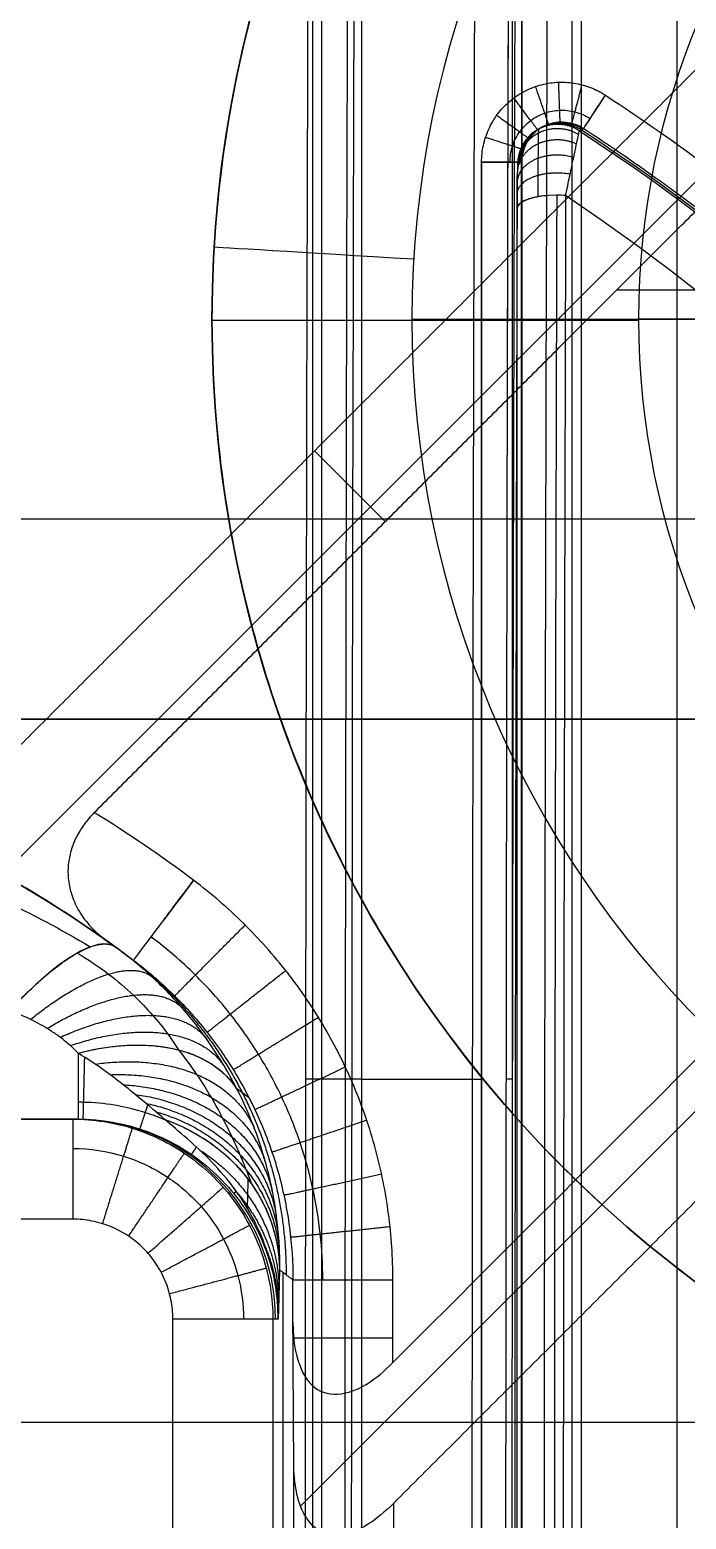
# Model space of a CAD drawing. Header units: centimetres. Extents: x -2.5 to 2.5, y -13.5 to 2.5.
# Drawn here: x 0.309 to 0.637, y 0.2 to 0.945 of the extents above; entities that cross this region are included whole.
import ezdxf

# ---------------------------------------------------------------- set-up
doc = ezdxf.new("R2010")
doc.units = ezdxf.units.CM
doc.layers.add('Default', color=7, linetype='Continuous', true_color=0x000000)

msp = doc.modelspace()

# ---------------------------------------------------------------- linework, layer by layer
at = {"layer": 'Default'}
for p, q in [((0.55025, 0.34428, 2.34463), (0.55025, 1.37, 2.34463)), ((0.45023, 1.36, 2.34707), (0.45023, -0.52, 2.34707)), ((0.29618, 0.52307, 3.01069), (0.65875, 0.88564, 3.01069)), ((0.535, -0.53, 1.8), (0.535, 0.87847, 1.8)), ((0.55267, -0.53, 2.06736), (0.55267, 0.87179, 2.06736)), ((0.55482, -0.53, 1.82017), (0.55482, 0.87847, 1.82017)), ((1.17965, 0.81453, 3.00025), (0.6024, 0.81453, 3.00025)), ((0.4, 0.8, -11.70009), (0.4, 0.8, -11.2)), ((0.4, 0.79951, -11.7), (0.61348, 0.79951, -11.7)), ((0.5, 0.8, -11.1), (0.6635, 0.8, -11.1)), ((0.6635, 0.8, -11.64998), (0.61348, 0.8, -11.7)), ((0.48667, 0.6988, 3.00025), (0.45131, 0.73416, 3.05025)), ((0.89509, 0.65736, 3.01835), (0.44429, 0.20657, 3.01835)), ((-1.52117, 0.6, -3.65), (1.52117, 0.6, -3.65)), ((0.45483, 0.42, 1.81983), (0.44693, 0.42, 2.72459)), ((0.47483, 0.42, 1.8), (0.53482, 0.42, 1.8)), ((0.55034, 0.42, 2.33403), (0.54701, 0.42, 2.71535)), ((0.555, 0.42, 2.40082), (0.555, 0.42, 2.7006)), ((0.33174, 0.4, 1.95025), (-0.33174, 0.4, 1.95025)), ((0.43567, -0.32319, 2.40025), (0.43567, 0.32319, 2.40025)), ((-1.93409, 0.2486, 3.25025), (1.93409, 0.2486, 3.25025))]:
    msp.add_line(p, q, dxfattribs=at)
for centre, radius, start, end in [((0, 0, -12.2), 2.49969, 270, 90), ((0, 0, -12), 2.15, 0, 180), ((0, 0, -12.2), 2.15, 0, 180), ((0, 0, -12.1), 2.15, 0, 180), ((0, 0, -11.7), 2.03297, 44.41991, 268.90014), ((0, 0, 2.2036), 2.00326, 58.72286, 180), ((0, 0, 2.75025), 2, 0, 180), ((0, 0, 3.20025), 2, 360, 180), ((0, 0, 2.97525), 2, 0, 180), ((0, 0, -3.2), 2, 270, 90), ((0, 0, 2.70025), 1.95, 0, 180), ((0, 0, 3.25025), 1.95, 0, 180), ((0, 0, 2.73315), 1.86542, 0, 180), ((0, 0, -12.2), 1.85, 0, 180), ((0, 0, -12.1), 1.85, 0, 180), ((0, 0, 2.3), 1.82, 0, 180), ((0, 0, 2.28), 1.8, 0, 180), ((0, 0, 1.4), 1.8, 0, 180), ((0, 0, 2.19794), 1.8, 0, 90), ((0, 0, 2.04206), 1.8, 0, 90), ((0, 0, 1.625), 1.775, 270, 90), ((0, 0, 2.2181), 1.775, 270, 90), ((0, 0, 1.77155), 1.775, 270, 90), ((0, 0, 2.2306), 1.775, 270, 89.53141), ((0, 0, -11.7), 1.70861, 55.00316, 268.5991), ((0, 0, -11.7), 1.70861, 55.00316, 268.5991), ((0, 0, -12.2), 1.7, 44.99923, 180), ((0, 0, -11.94995), 1.7, 44.99923, 180), ((0, 0, -3.2), 1.7, 270, 90), ((0, 0, -3.99902), 1.70391, 25.87642, 88.8984), ((0, 0, 1.9431), 1.695, 270, 90), ((0, 0, 2.1931), 1.695, 270, 90), ((0, 0, 1.9681), 1.67, 270, 90), ((0, 0, -2.3), 1.6, 304.77777, 235.22229), ((0, 0, -2.85), 1.6, 270, 90), ((0, 0, -3.4), 1.60006, 25.94341, 88.8984), ((0, 0, 1.4), 1.59274, 0, 180), ((0, 0, 1.3), 1.535, 0, 180), ((0, 0, 0.95), 1.535, 0, 180), ((0, 0, 1.6), 1.575, 110.33291, 69.66709), ((0, 0, 0.5), 1.46984, 270, 90), ((0, 0, -2.35), 1.45, 0, 180), ((0, 0, 0.865), 1.45, 0, 180), ((0, 0, 0.50199), 1.45, 0, 90), ((0, 0, 1.4), 1.525, 112.09718, 67.90282), ((1, 0.8, -11.45012), 0.6, 90, 270), ((0, 0, -2.445), 1.355, 0, 180), ((1, 0.8, -11.1), 0.5, 90, 270), ((0, 0, 1.4), 1.3, 118.44817, 61.55183), ((0, 0, 1.425), 1.275, 118.44817, 61.55183), ((0, 0, 1.73153), 1.275, 118.44817, 61.55183), ((0, 0, 2.03806), 1.275, 269.63966, 61.55183), ((0, 0, 2.14311), 1.18149, 118.72297, 61.27703), ((0, 0, 2.0975), 1.03701, 123.79699, 56.20301), ((0, 0, 2.63474), 0.6, 53.53881, 77.5495), ((0, 0, 3.00025), 0.65, 53.04687, 58.34236)]:
    msp.add_arc(centre, radius, start, end, dxfattribs=at)
at = {"layer": 'Default', "extrusion": (0, 0, -1)}
for centre, radius, start, end in [((0, 0, 11.6), 2.13297, 271.09986, 132.77003), ((0, 0, -2.70025), 1.9124, 360, 180), ((0, 0, 0.55), 2, 90, 196.66077), ((0, 0, 12), 1.85, 0, 180), ((0, 0, -2.98445), 1.77395, 0, 180), ((0, 0, -2.12), 1.845, 90, 270), ((0, 0, -2.3), 1.83218, 0, 180), ((0, 0, 0.9), 1.7, 336.13724, 203.86272), ((0, 0, -2.23897), 1.8, 0, 180), ((0, 0, -1.72103), 1.8, 0, 180), ((0, 0, -0.4), 1.7, 350.04092, 189.95908), ((0, 0, -1.9181), 1.775, 90, 270), ((0, 0, -2.2431), 1.775, 92.13728, 270), ((0, 0, -1.6), 1.75, 90, 270), ((0, 0, -1.9431), 1.75, 90, 270), ((0, 0, -2.1931), 1.75, 90, 270), ((0, 0, -2.1), 2, 121.27714, 271.39476), ((0, 0, 2.95), 1.7, 90, 270), ((0, 0, 3.075), 1.7, 90, 270), ((0, 0, -0.5), 1.6, 350.04092, 189.95908), ((0, 0, -2.1681), 1.67, 90, 270), ((0, 0, -2.0681), 1.67, 90, 270), ((0, 0, 3.9), 1.60392, 91.1016, 154.12358), ((0, 0, -1.125), 1.535, 0, 180), ((0, 0, 2.3), 1.45, 0, 180), ((0, 0, 2.325), 1.45, 0, 180), ((0, 0, -0.68349), 1.45, 0, 180), ((0, 0, -1.575), 1.55, 112.09718, 67.90282), ((0, 0, -1.425), 1.55, 112.09718, 67.90282), ((0, 0, -1.5), 1.55, 112.09718, 67.90282), ((-1, 0.8, 11.2), 0.6, 270, 90), ((0, 0, 2.85), 1.355, 0, 180), ((0, 0, 2.6475), 1.355, 0, 180), ((0, 0, 3.6), 1.355, 26.28295, 153.71705), ((0, 0, 3.5), 1.355, 26.28295, 153.71705), ((0, 0, 3.4), 1.355, 31.10481, 148.89519), ((-1, 0.8, 11.7), 0.38652, 270, 90), ((0, 0, -1.4), 1.3, 118.44817, 61.55183), ((0, 0, -2.00843), 1.26818, 116.47047, 63.52954), ((0, 0, -1.9142), 1.269, 116.47047, 133.90223), ((0, 0, -2.12809), 1.21852, 121.26513, 270.36034), ((0, 0, -1.8), 1.08983, 123.19884, 130.13247), ((0, 0, -1.93577), 1.06882, 123.16896, 56.83104), ((0, 0, -2.95025), 0.6, 125.40593, 126.95313), ((0, 0, -1.75025), 0.355, 120.77817, 239.22183)]:
    msp.add_arc(centre, radius, start, end, dxfattribs=at)
at = {"layer": 'Default', "extrusion": (6.96334e-05, 1.13654e-14, -1)}
msp.add_arc((0.00081, 0, 11.70025), 1.7, 360, 124.61813, dxfattribs=at)
at = {"layer": 'Default', "extrusion": (1.18574e-07, 1.91766e-06, -1)}
msp.add_arc((0, 0, -2.28494), 1.75239, 93.53521, 86.46481, dxfattribs=at)
at = {"layer": 'Default', "extrusion": (-4.41645e-08, 4.39232e-08, 1)}
msp.add_arc((0, 0, -2.2), 1.7, 304.77777, 235.22229, dxfattribs=at)
at = {"layer": 'Default', "extrusion": (-9.68216e-06, 6.18702e-06, -1)}
msp.add_arc((-0.00003, -0.00002, 3.29989), 1.70006, 91.1016, 154.05659, dxfattribs=at)
at = {"layer": 'Default', "extrusion": (-0.999962, 3.93349e-16, -0.008727)}
msp.add_arc((0, -0.39259, -0.55417), 3.15105, 80.25543, 115.94517, dxfattribs=at)
at = {"layer": 'Default', "extrusion": (1, 0, 0)}
for centre, radius, start, end in [((0, -0.39259, 0.58), 3.14657, 64.17158, 99.58918), ((0, -0.39259, 0.58457), 3.14615, 64.17158, 99.58918), ((0, -0.39259, 0.555), 3.12157, 64.17158, 99.58918), ((0, -0.39259, 0.555), 3.12157, 64.17158, 91.07141), ((0, -0.39259, 0.63241), 2.72739, 67.54924, 100.60769), ((0, -0.39259, 0.555), 2.82481, 80.71411, 100.60769)]:
    msp.add_arc(centre, radius, start, end, dxfattribs=at)
at = {"layer": 'Default', "extrusion": (-0.999962, 2.08167e-17, -0.008727)}
msp.add_arc((0, -0.39259, -0.49069), 3.16138, 80.47183, 115.65372, dxfattribs=at)
at = {"layer": 'Default', "extrusion": (0.999962, 3.46791e-14, 0.008727)}
msp.add_arc((0, -0.39259, 0.4938), 3.16113, 64.34628, 99.52817, dxfattribs=at)
at = {"layer": 'Default', "extrusion": (0.999962, 8.57777e-15, 0.008727)}
msp.add_arc((0, -0.39259, 0.57069), 3.13135, 64.05483, 99.74457, dxfattribs=at)
at = {"layer": 'Default', "extrusion": (0.999962, 0, 0.008727)}
msp.add_arc((0, -0.39259, 0.57069), 3.13135, 64.05483, 77.4242, dxfattribs=at)
at = {"layer": 'Default', "extrusion": (-0.999962, 3.81175e-14, -0.008727)}
msp.add_arc((0, -0.39259, -0.47069), 3.14138, 80.47183, 115.65372, dxfattribs=at)
at = {"layer": 'Default', "extrusion": (-1, 0, 0)}
msp.add_arc((0, -0.39259, -0.555), 2.82481, 79.39231, 112.45076, dxfattribs=at)
at = {"layer": 'Default', "extrusion": (-0.999962, -1.21071e-14, -0.008727)}
msp.add_arc((0, -0.39518, -0.57069), 2.7565, 78.91453, 112.24473, dxfattribs=at)
at = {"layer": 'Default', "extrusion": (0.999962, 1.06772e-14, 0.008727)}
msp.add_arc((0, -0.39518, 0.58647), 2.73695, 67.75527, 101.08547, dxfattribs=at)
at = {"layer": 'Default', "extrusion": (0.836775, -0.547547, -9.45739e-09)}
msp.add_arc((1.08983, 1.82, 0), 0.02, 180.50003, 269.99998, dxfattribs=at)
at = {"layer": 'Default', "extrusion": (1.79245e-07, -2.7403e-07, -1)}
msp.add_arc((0, 0, -2.05178), 1.0678, 123.13901, 56.86099, dxfattribs=at)
at = {"layer": 'Default', "extrusion": (-0.008726, -0.004729, 0.999951)}
msp.add_arc((0.59069, 0.88704, 2.04235), 0.02, 56.85863, 180, dxfattribs=at)
at = {"layer": 'Default', "extrusion": (8.71974e-07, -1, 7.36538e-09)}
msp.add_arc((0.53483, 1.82, -0.87847), 0.02, 270.00001, 0.50003, dxfattribs=at)
at = {"layer": 'Default', "extrusion": (-0.002857, -0.944905, 0.327332)}
for start, end in [(90.52915, 180.52915), (77.71973, 90.52915)]:
    msp.add_arc((0.56998, 2.24506, -0.12936), 0.02, start, end, dxfattribs=at)
at = {"layer": 'Default', "extrusion": (0.999962, -2.34188e-17, 0.008727)}
msp.add_arc((0, -0.39518, 0.59069), 2.63311, 70.89234, 101.70213, dxfattribs=at)
at = {"layer": 'Default', "extrusion": (0.999962, -1.04361e-14, 0.008727)}
msp.add_arc((0, -0.39518, 0.59512), 2.63261, 70.89234, 101.70213, dxfattribs=at)
at = {"layer": 'Default', "extrusion": (0.999962, 5.70256e-14, 0.008727)}
msp.add_arc((0, -0.39518, 0.57069), 2.61311, 70.89234, 101.70213, dxfattribs=at)
at = {"layer": 'Default', "extrusion": (0.060156, 0.998189, 0)}
msp.add_arc((-0.45006, -11.2, 0.85871), 0.1, 0, 90, dxfattribs=at)
at = {"layer": 'Default', "extrusion": (0.799128, -0.601162, -9.19382e-09)}
msp.add_arc((0.65, 2.95025, 0), 0.05, 90, 180, dxfattribs=at)
at = {"layer": 'Default', "extrusion": (-0.775625, 0.561403, 0.288502)}
msp.add_arc((-0.51, 2.17274, 0.6547), 0.09, 180.00062, 248.26578, dxfattribs=at)
at = {"layer": 'Default', "extrusion": (0.338771, -0.698144, -0.630736)}
msp.add_arc((0.46231, 1.61945, -1.56095), 0.09, 287.01749, 359.62824, dxfattribs=at)
at = {"layer": 'Default', "extrusion": (1, 6.17693e-06, -3.2011e-09)}
msp.add_arc((0.5, 2.10025, 0.33305), 0.1, 132.09468, 179.99977, dxfattribs=at)
at = {"layer": 'Default', "extrusion": (0, 1, 0)}
for centre, radius, start, end in [((-0.47483, 1.82, 0.42), 0.02, 270, 359.5), ((-0.49047, 2.95025, 0.31964), 0.05, 0.5, 90), ((-0.38043, 1.80025, 0.3), 0.05, 180.5, 270), ((-0.49047, 2.95025, 0.29068), 0.05, 7.10058, 90)]:
    msp.add_arc(centre, radius, start, end, dxfattribs=at)
at = {"layer": 'Default', "extrusion": (-1, -2.97871e-07, 3.10227e-07)}
msp.add_arc((-0.35, 1.80025, -0.33043), 0.05, 180.00001, 270, dxfattribs=at)
at = {"layer": 'Default', "extrusion": (0.008727, 0, 0.999962)}
msp.add_arc((0.31471, 0.3, 1.95372), 0.1, 0.00078, 90, dxfattribs=at)
at = {"layer": 'Default', "extrusion": (-0.007843, -0.438793, -0.898554)}
msp.add_arc((0.33788, 0.65888, -2.10255), 0.09, 290.38117, 358.86042, dxfattribs=at)
at = {"layer": 'Default'}
for points, degree in [([(0.96578, 1.39903, -11.70019), (0.94436, 1.3978, -11.70019), (0.90172, 1.39308, -11.69991), (0.83771, 1.37888, -11.70002), (0.77537, 1.35768, -11.69999), (0.71506, 1.32941, -11.7), (0.65855, 1.29485, -11.7), (0.60605, 1.25417, -11.7), (0.55849, 1.20808, -11.7), (0.51628, 1.15705, -11.7), (0.47983, 1.10148, -11.7), (0.44988, 1.04256, -11.7), (0.42646, 0.98031, -11.7), (0.41013, 0.91626, -11.7), (0.4009, 0.85048, -11.7), (0.39899, 0.78424, -11.7), (0.40437, 0.71822, -11.7), (0.41703, 0.65299, -11.7), (0.43669, 0.58989, -11.7), (0.46335, 0.52895, -11.7), (0.49635, 0.47168, -11.7), (0.53564, 0.41811, -11.7), (0.58049, 0.36934, -11.7), (0.63041, 0.32579, -11.7), (0.68499, 0.28791, -11.7), (0.74311, 0.25643, -11.7), (0.80472, 0.23138, -11.7), (0.86831, 0.21338, -11.7), (0.93389, 0.20243, -11.7), (0.97786, 0.2, -11.7), (1, 0.2, -11.7)], 3), ([(0.45483, 1.36, 1.81983), (0.45483, 0.42, 1.81983), (0.45483, -0.52, 1.81983)], 2), ([(0.47483, 1.36, 1.8), (0.47483, 0.42, 1.8), (0.47483, -0.52, 1.8)], 2), ([(0.2959, 0.57874, 3.05025), (0.47557, 0.75841, 3.05025), (0.65524, 0.93809, 3.05025)], 2), ([(0.53482, 0.87847, 1.8), (0.53483, 0.8813, 1.8), (0.53541, 0.88685, 1.8), (0.53811, 0.89512, 1.8), (0.54255, 0.90262, 1.8), (0.54848, 0.90898, 1.8), (0.55565, 0.91393, 1.8), (0.56372, 0.91722, 1.8), (0.57229, 0.9187, 1.8), (0.58099, 0.91831, 1.8), (0.58939, 0.91604, 1.8), (0.59436, 0.91349, 1.8), (0.59673, 0.91194, 1.8)], 3), ([(0.58578, 0.8952, 1.81983), (0.58445, 0.89607, 1.81983), (0.58158, 0.8975, 1.81985), (0.57689, 0.89856, 1.81989), (0.57207, 0.89847, 1.81993), (0.56741, 0.89725, 1.81998), (0.56317, 0.89496, 1.82002), (0.5596, 0.89173, 1.82007), (0.55689, 0.88775, 1.82011), (0.55521, 0.88324, 1.82015), (0.55482, 0.88006, 1.82017), (0.55482, 0.87847, 1.82017)], 3), ([(0.58578, 0.8952, 1.81983), (0.58555, 0.89508, 1.84562), (0.5851, 0.89484, 1.89719), (0.58442, 0.89448, 1.97451), (0.58396, 0.89424, 2.02602), (0.58374, 0.89412, 2.05178)], 3), ([(0.70427, 0.80532, 1.81997), (0.69182, 0.8162, 1.81997), (0.66642, 0.8374, 1.81976), (0.62687, 0.8674, 1.81984), (0.59962, 0.88615, 1.81983), (0.58578, 0.8952, 1.81983)], 3), ([(0.34115, 0.55328, 3.00025), (0.50111, 0.71325, 3.00025), (0.66108, 0.87321, 3.00025)], 2), ([(0.53482, -0.53, 1.8), (0.53482, 0.17423, 1.8), (0.53482, 0.87847, 1.8)], 2), ([(0.55482, 0.87847, 1.82017), (0.55415, 0.8781, 1.89726), (0.55348, 0.87774, 1.97434), (0.55281, 0.87737, 2.05143)], 3), ([(0.55482, -0.53, 1.82015), (0.55482, 0.17423, 1.82016), (0.55482, 0.87847, 1.82017)], 2), ([(1.4431, 0.7, -3.9), (0, 0.7, -3.9), (-1.4431, 0.7, -3.9)], 2), ([(0.87321, 0.66108, 3.00025), (0.68184, 0.46971, 3.00025), (0.49047, 0.27834, 3.00025)], 2), ([(0.49091, 0.20807, 3.05025), (0.7145, 0.43166, 3.05025), (0.93809, 0.65524, 3.05025)], 2), ([(1.52219, 0.6, -3.8), (0, 0.6, -3.8), (-1.52219, 0.6, -3.8)], 2), ([(1.21492, 0.6, -3.6), (0, 0.6, -3.6), (-1.21492, 0.6, -3.6)], 2), ([(0.35178, 0.48605, 2.26924), (0.34118, 0.49373, 2.27259), (0.31797, 0.50947, 2.27851), (0.27653, 0.53327, 2.2848), (0.22846, 0.55572, 2.28852), (0.17511, 0.57484, 2.29009), (0.13756, 0.58435, 2.29025), (0.11823, 0.58824, 2.29025)], 3), ([(0.30473, 0.51686, 3.00025), (0.31948, 0.50816, 2.98366), (0.33378, 0.49888, 2.96699), (0.34762, 0.48904, 2.95025)], 3), ([(0.49047, 0.31964, 3.00025), (0.49047, 0.3307, 3.00025), (0.48902, 0.35262, 3.00025), (0.48248, 0.38521, 3.00025), (0.47171, 0.41656, 3.00025), (0.45689, 0.44626, 3.00025), (0.43829, 0.4737, 3.00025), (0.41618, 0.4985, 3.00025), (0.39957, 0.5128, 3.00025), (0.39076, 0.51943, 3.00025)], 3), ([(0.35178, 0.48605, 2.26924), (0.35278, 0.48533, 2.34539), (0.35477, 0.48388, 2.49738), (0.35774, 0.48169, 2.72439), (0.35971, 0.48022, 2.87507), (0.3607, 0.47948, 2.95025)], 3), ([(0.41386, 0.41225, 2.24078), (0.41047, 0.4192, 2.24425), (0.40278, 0.4329, 2.25056), (0.38847, 0.45244, 2.25832), (0.37155, 0.47042, 2.26454), (0.35862, 0.48111, 2.2678), (0.35178, 0.48605, 2.26924)], 3), ([(0.3607, 0.47948, 2.95025), (0.36774, 0.47418, 2.95027), (0.38113, 0.46265, 2.95032), (0.39876, 0.44285, 2.95039), (0.41363, 0.42089, 2.95046), (0.42547, 0.39717, 2.95053), (0.43408, 0.37209, 2.95059), (0.43931, 0.34609, 2.95064), (0.44048, 0.32845, 2.95067), (0.44048, 0.31964, 2.95069)], 3), ([(0.33305, 0.43296, 2.17445), (0.33142, 0.43473, 2.17605), (0.32765, 0.43836, 2.17909), (0.32015, 0.44393, 2.18315), (0.31071, 0.44937, 2.18656), (0.30314, 0.45272, 2.18838), (0.29901, 0.45429, 2.18919)], 3), ([(0.37643, 0.39984, 2.14139), (0.3714, 0.40425, 2.14593), (0.36154, 0.41252, 2.15466), (0.34732, 0.42385, 2.16612), (0.33774, 0.43018, 2.17194), (0.33305, 0.43296, 2.17445)], 3), ([(0.41386, 0.41225, 2.24078), (0.41771, 0.40436, 2.23684), (0.42415, 0.38848, 2.22834), (0.43038, 0.36485, 2.2134), (0.43342, 0.34273, 2.19624), (0.43379, 0.33029, 2.18401), (0.43373, 0.3246, 2.17763)], 3), ([(0.33305, 0.4, 2.10025), (0, 0.4, 2.10025), (-0.33305, 0.4, 2.10025)], 2), ([(-0.33043, 0.4, 1.80025), (0, 0.4, 1.80025), (0.33043, 0.4, 1.80025)], 2), ([(0.33043, 0.4, 1.80025), (0.33565, 0.4, 1.80023), (0.34609, 0.39918, 1.80018), (0.3614, 0.39552, 1.80011), (0.37595, 0.3895, 1.80005), (0.38938, 0.38129, 1.79999), (0.40139, 0.37105, 1.79994), (0.41164, 0.35906, 1.7999), (0.4199, 0.3456, 1.79986), (0.42593, 0.33102, 1.79983), (0.42961, 0.31568, 1.79982), (0.43043, 0.30522, 1.79981), (0.43043, 0.3, 1.79981)], 3), ([(0.33043, 0.4, 1.80025), (0.33174, 0.4, 1.95025), (0.33305, 0.4, 2.10025)], 2), ([(0.33305, 0.4, 2.10025), (0.33885, 0.4, 2.1003), (0.35047, 0.39899, 2.1004), (0.36739, 0.39446, 2.10055), (0.38328, 0.38706, 2.10069), (0.39764, 0.37701, 2.10081), (0.41004, 0.36462, 2.10092), (0.4201, 0.35027, 2.10101), (0.42751, 0.33439, 2.10107), (0.43204, 0.31746, 2.10112), (0.43306, 0.30582, 2.10111), (0.43306, 0.3, 2.10111)], 3), ([(0.43306, 0.3, 2.10111), (0.43307, 0.30556, 2.10238), (0.43221, 0.31678, 2.10497), (0.42822, 0.33339, 2.10908), (0.42147, 0.34957, 2.11353), (0.41201, 0.36492, 2.11873), (0.4001, 0.37894, 2.1251), (0.38733, 0.39068, 2.1327), (0.37977, 0.39687, 2.1383), (0.37643, 0.39984, 2.14139)], 3), ([(0.33043, 0.35, 1.75025), (0, 0.35, 1.75025), (-0.33043, 0.35, 1.75025)], 2), ([(0.38043, 0.3, 1.75025), (0.38043, 0.30327, 1.75025), (0.37981, 0.30969, 1.75025), (0.37695, 0.31923, 1.75025), (0.37226, 0.32799, 1.75025), (0.36595, 0.33566, 1.75025), (0.35826, 0.34193, 1.75025), (0.34949, 0.34658, 1.75025), (0.34001, 0.34939, 1.75025), (0.33366, 0.35, 1.75025), (0.33043, 0.35, 1.75025)], 3), ([(0.43373, 0.3246, 2.17763), (0.43367, 0.32124, 2.17075), (0.43354, 0.31489, 2.15594), (0.43332, 0.30682, 2.13028), (0.43315, 0.30227, 2.11118), (0.43306, 0.3, 2.10111)], 3), ([(0.44048, 0.31964, 2.95069), (0.43973, 0.3202, 2.86531), (0.43824, 0.32131, 2.6942), (0.43599, 0.32297, 2.43651), (0.43448, 0.32406, 2.26404), (0.43373, 0.3246, 2.17763)], 3), ([(0.44048, 0.29844, 2.95069), (0.44048, 0.30904, 2.95069), (0.44048, 0.31964, 2.95069)], 2), ([(0.49047, 0.27834, 3.00025), (0.49047, 0.29899, 3.00025), (0.49047, 0.31964, 3.00025)], 2), ([(0.38043, -0.32695, 1.75025), (0.38043, -0.01348, 1.75025), (0.38043, 0.3, 1.75025)], 2), ([(0.43043, 0.3, 1.79981), (0.43043, -0.01348, 1.79981), (0.43043, -0.32695, 1.79981)], 2), ([(0.43306, 0.3, 2.10111), (0.43175, 0.3, 1.95046), (0.43043, 0.3, 1.79981)], 2), ([(0.44091, 0.22816, 3.00069), (0.44069, 0.2633, 2.97569), (0.44048, 0.29844, 2.95069)], 2), ([(0.44048, 0.29844, 2.95069), (0.44054, 0.28787, 2.9582), (0.44373, 0.27337, 2.97071), (0.45346, 0.26235, 2.98539), (0.46799, 0.26172, 2.9961), (0.48131, 0.26917, 3.00025), (0.49047, 0.27834, 3.00025)], 3), ([(0.44091, -0.22816, 3.00069), (0.44091, 0, 3.00069), (0.44091, 0.22816, 3.00069)], 2), ([(0.49091, 0.20807, 3.05025), (0.48174, 0.1989, 3.05025), (0.46843, 0.19144, 3.0461), (0.4539, 0.19208, 3.03539), (0.44416, 0.20309, 3.02071), (0.44098, 0.2176, 3.0082), (0.44091, 0.22816, 3.00069)], 3), ([(0.49091, -0.20807, 3.05025), (0.49091, 0, 3.05025), (0.49091, 0.20807, 3.05025)], 2)]:
    msp.add_open_spline(points, degree=degree, dxfattribs=at)
for points, weights in [([(0.56832, 0.89738, 1.81997), (0.56832, 0.8974, 1.80828), (0.56563, 0.90522, 1.8), (0.56182, 0.9163, 1.8)], [1.17369776373, 0.943778658124, 0.942112901846, 1.16870049489]), ([(0.57409, 0.89846, 1.81991), (0.57408, 0.89851, 1.80825), (0.57378, 0.90676, 1.8), (0.57334, 0.91844, 1.8)], [1.17369770153, 0.944226104237, 0.942120270135, 1.16738019923]), ([(0.57996, 0.8978, 1.81986), (0.57998, 0.89788, 1.80823), (0.58209, 0.90585, 1.8), (0.58509, 0.91713, 1.8)], [1.17369763885, 0.944619364036, 0.942128176153, 1.1662240752]), ([(0.56289, 0.89452, 1.82003), (0.5629, 0.8945, 1.80831), (0.55796, 0.90115, 1.8), (0.55095, 0.91056, 1.8)], [1.17369782893, 0.943288335397, 0.94210681367, 1.17015326375]), ([(0.58578, 0.8952, 1.81983), (0.58584, 0.89529, 1.80821), (0.59035, 0.90219, 1.8), (0.59673, 0.91194, 1.8)], [1.17369757121, 0.944935721107, 0.94213551096, 1.16529694077]), ([(0.55858, 0.89014, 1.82009), (0.55862, 0.89011, 1.80834), (0.55189, 0.89494, 1.8), (0.54234, 0.9018, 1.8)], [1.1736978941, 0.942817993956, 0.94210292353, 1.17155268282]), ([(0.58329, 0.89231, 2.06449), (0.56815, 0.9013, 2.06724), (0.55269, 0.89302, 2.06445), (0.55274, 0.87616, 2.05906)], [1.33896730515, 0.881746180593, 0.887072225551, 1.35494544003]), ([(0.58374, 0.89412, 2.05178), (0.56865, 0.90397, 2.05169), (0.55281, 0.89539, 2.05151), (0.55281, 0.87737, 2.05143)], [1.35452418614, 0.881544474452, 0.881825438087, 1.35536707705]), ([(0.58455, 0.89455, 1.95914), (0.56946, 0.90442, 1.95905), (0.55361, 0.89584, 1.95888), (0.55361, 0.87781, 1.95879)], [1.35486069962, 0.881544367922, 0.8817131603, 1.35536707675]), ([(0.5853, 0.89495, 1.87415), (0.57021, 0.90482, 1.87407), (0.55436, 0.89624, 1.87389), (0.55436, 0.87821, 1.87381)], [1.35516955763, 0.88154431699, 0.881610156607, 1.35536707648]), ([(0.55581, 0.88466, 1.82014), (0.55588, 0.88463, 1.80836), (0.54799, 0.8872, 1.8), (0.53679, 0.89085, 1.8)], [1.17369795924, 0.94240966518, 0.942101092484, 1.17277224115]), ([(0.58227, 0.88752, 2.07569), (0.56712, 0.89448, 2.08017), (0.5526, 0.88702, 2.0751), (0.55268, 0.87292, 2.06578)], [1.2991107509, 0.882480710749, 0.901092273833, 1.35494544016]), ([(0.58086, 0.88076, 2.0847), (0.56581, 0.88546, 2.08959), (0.55253, 0.87918, 2.08277), (0.55263, 0.86833, 2.07118)], [1.24945546009, 0.884777226998, 0.919940553729, 1.35494544028]), ([(0.55482, 0.87847, 1.82017), (0.55493, 0.87847, 1.80838), (0.54662, 0.87847, 1.8), (0.53482, 0.87847, 1.8)], [1.17369802578, 0.942100100795, 0.942100658076, 1.17369969762]), ([(0.5791, 0.87243, 2.09184), (0.56437, 0.87511, 2.09614), (0.55249, 0.87027, 2.08805), (0.5526, 0.86266, 2.07547)], [1.19672703653, 0.889409892507, 0.942149360462, 1.3549454404]), ([(0.56686, 0.86168, 2.09715), (0.5575, 0.86079, 2.09451), (0.55249, 0.85824, 2.08711), (0.55257, 0.85539, 2.07886)], [1.01168084009, 0.960967004516, 1.075388538, 1.35494544053]), ([(0.37596, 0.49977, 2.99378), (0.38061, 0.50594, 2.99814), (0.38567, 0.51267, 3.00025), (0.39076, 0.51943, 3.00025)], [1.01856702021, 1.04381640338, 1.0948183579, 1.17157288378]), ([(0.38135, 0.46161, 2.95032), (0.38138, 0.46164, 2.97958), (0.39596, 0.47633, 3.00025), (0.41657, 0.4971, 3.00025)], [1.17157286301, 0.943049125676, 0.942809297618, 1.17085337884]), ([(0.29901, 0.45429, 2.18919), (0.32292, 0.48041, 2.20262), (0.34285, 0.49252, 2.23266), (0.35178, 0.48605, 2.26924)], [1.10749831375, 0.973239281648, 0.964741438759, 1.08200478509]), ([(0.35566, 0.48322, 2.56565), (0.40788, 0.44479, 2.56495), (0.4371, 0.38694, 2.56432), (0.4371, 0.32215, 2.56391)], [1.05585633315, 0.980714662493, 0.981387188061, 1.05787390985]), ([(0.30927, 0.44986, 2.18677), (0.33703, 0.47224, 2.19974), (0.36016, 0.48024, 2.22895), (0.37047, 0.47072, 2.26455)], [1.10749804248, 0.973001789042, 0.964711849028, 1.08262822244]), ([(0.39757, 0.44341, 2.95039), (0.39764, 0.44346, 2.97961), (0.41389, 0.45627, 3.00025), (0.43685, 0.47436, 3.00025)], [1.17157286304, 0.943259401918, 0.942809932249, 1.17022445403]), ([(0.31756, 0.44534, 2.18399), (0.3486, 0.46415, 2.19627), (0.37435, 0.46794, 2.22458), (0.38559, 0.45506, 2.25919)], [1.10749779631, 0.971846223999, 0.964578788633, 1.08569549022]), ([(0.32413, 0.44092, 2.18093), (0.35798, 0.45647, 2.19232), (0.38586, 0.45612, 2.21966), (0.39757, 0.43977, 2.25328)], [1.10749757322, 0.969879465066, 0.964395109735, 1.09104450723]), ([(0.41066, 0.4247, 2.95045), (0.41076, 0.42476, 2.97964), (0.42835, 0.43562, 3.00025), (0.45321, 0.45096, 3.00025)], [1.17157286306, 0.943450414032, 0.942810843804, 1.16965415238]), ([(0.32921, 0.43675, 2.17771), (0.36549, 0.44943, 2.18806), (0.39508, 0.44515, 2.21442), (0.40685, 0.42536, 2.24705)], [1.10749737236, 0.967254529643, 0.964234028981, 1.09843587038]), ([(0.33305, 0.43296, 2.17445), (0.37132, 0.44319, 2.18369), (0.40221, 0.43533, 2.20898), (0.41377, 0.41242, 2.24055)], [1.10749719378, 0.964565989781, 0.964168709402, 1.10630535264]), ([(0.33621, 0.43104, 2.1727), (0.33573, 0.4109, 2.15354), (0.33546, 0.39998, 2.12801), (0.33546, 0.39997, 2.10027)], [1.03943328465, 0.985061667226, 0.986916778203, 1.04499861758]), ([(0.34161, 0.42753, 2.16946), (0.38101, 0.43319, 2.1781), (0.41162, 0.42042, 2.20174), (0.42159, 0.39414, 2.23123)], [1.10748664848, 0.964398536697, 0.964171478053, 1.10680547255]), ([(0.42143, 0.40481, 2.95051), (0.42157, 0.40487, 2.97966), (0.44027, 0.41367, 3.00025), (0.46667, 0.4261, 3.00025)], [1.17157286308, 0.943631563129, 0.942812002991, 1.16911418267]), ([(0.34907, 0.42224, 2.16439), (0.38885, 0.42379, 2.17242), (0.4186, 0.40682, 2.19427), (0.42682, 0.37784, 2.22155)], [1.10748370592, 0.964759053415, 0.964174501994, 1.10573005166]), ([(0.35566, 0.41718, 2.15936), (0.39529, 0.41509, 2.1668), (0.42377, 0.39461, 2.18686), (0.43017, 0.3635, 2.21189)], [1.10748102483, 0.965463896429, 0.964184620066, 1.10364319574]), ([(0.36157, 0.4124, 2.15445), (0.40062, 0.4071, 2.16138), (0.42756, 0.38378, 2.17966), (0.43216, 0.35112, 2.20248)], [1.10747858982, 0.966607066024, 0.964215119298, 1.10030274965]), ([(0.41223, 0.41517, 2.23668), (0.41282, 0.41422, 2.23805), (0.41336, 0.41324, 2.23942), (0.41386, 0.41225, 2.24078)], [1.08740895708, 1.0937614991, 1.1004602996, 1.10750535859]), ([(0.36783, 0.40722, 2.14906), (0.36524, 0.39923, 2.13403), (0.36392, 0.39516, 2.11749), (0.36391, 0.39512, 2.10052)], [1.00198919347, 0.994355404539, 1.00869335982, 1.04500305931]), ([(0.36696, 0.40792, 2.14976), (0.40506, 0.39982, 2.15625), (0.43031, 0.37429, 2.17286), (0.43322, 0.34059, 2.19354)], [1.10747639591, 0.968219217133, 0.964288695501, 1.09568483102]), ([(0.37193, 0.40371, 2.14537), (0.40878, 0.3932, 2.1515), (0.43226, 0.36604, 2.16654), (0.43367, 0.33177, 2.18521)], [1.10747443177, 0.970298789382, 0.964436868929, 1.08988867041]), ([(0.34532, 0.34773, 1.75025), (0.35402, 0.37563, 1.75025), (0.36018, 0.39539, 1.77089), (0.36021, 0.39546, 1.80012)], [1.17157280523, 0.943224738291, 0.942809820219, 1.17032805102]), ([(0.37643, 0.39984, 2.14139), (0.41184, 0.38731, 2.1472), (0.43358, 0.35904, 2.16081), (0.43373, 0.3246, 2.17763)], [1.10747270712, 0.972787766082, 0.964693336917, 1.08318941963]), ([(0.42999, 0.38356, 2.95056), (0.43016, 0.38362, 2.97969), (0.44973, 0.39022, 3.00025), (0.47736, 0.39954, 3.00025)], [1.1715728631, 0.943804586872, 0.942813378058, 1.16859923666]), ([(0.35831, 0.34151, 1.75025), (0.37458, 0.36572, 1.75025), (0.38611, 0.3829, 1.77082), (0.38619, 0.38301, 1.80001)], [1.17157280523, 0.943583460949, 0.942811686357, 1.16925748146]), ([(0.39224, 0.3861, 2.12984), (0.39057, 0.38367, 2.12034), (0.38973, 0.38245, 2.11056), (0.3897, 0.38241, 2.10074)], [1.00376416072, 1.0099320319, 1.02367980688, 1.04500748565]), ([(0.39387, 0.38458, 2.12885), (0.41935, 0.36834, 2.1345), (0.43343, 0.34291, 2.14357), (0.43352, 0.31457, 2.15381)], [1.03630584004, 0.972979670134, 0.992495622677, 1.09485369767]), ([(0.43594, 0.36201, 2.95061), (0.43614, 0.36205, 2.97971), (0.45632, 0.36643, 3.00025), (0.4848, 0.3726, 3.00025)], [1.17157286313, 0.943961084242, 0.942814847211, 1.16813415203]), ([(0.36802, 0.33297, 1.75025), (0.38992, 0.35217, 1.75025), (0.40547, 0.36582, 1.77077), (0.40561, 0.36594, 1.79993)], [1.17157280523, 0.94385444806, 0.942813842017, 1.1684509871]), ([(0.41216, 0.36392, 2.11862), (0.41131, 0.36323, 2.11275), (0.41087, 0.36288, 2.10684), (0.41084, 0.36286, 2.10092)], [1.01454656684, 1.02190782375, 1.03206294109, 1.04501191885]), ([(0.4128, 0.36301, 2.11827), (0.42637, 0.34714, 2.12268), (0.4333, 0.32803, 2.12806), (0.43335, 0.30813, 2.13374)], [1.00199588989, 0.991492678174, 1.02244370331, 1.0948489653]), ([(0.37458, 0.32348, 1.75025), (0.40027, 0.33714, 1.75025), (0.41853, 0.34685, 1.77074), (0.41872, 0.34695, 1.79987)], [1.17157280523, 0.944042129087, 0.942815711287, 1.16789355183]), ([(0.43933, 0.34103, 2.95065), (0.43956, 0.34106, 2.97973), (0.46008, 0.34327, 3.00025), (0.48904, 0.34638, 3.00025)], [1.17157286315, 0.944096555867, 0.94281629188, 1.16773207119]), ([(0.42598, 0.33833, 2.11042), (0.42569, 0.3382, 2.1073), (0.42553, 0.33814, 2.10417), (0.42551, 0.33813, 2.10105)], [1.0267448757, 1.03204701005, 1.03813749996, 1.04501634543]), ([(0.42756, 0.33393, 2.10929), (0.43132, 0.32409, 2.11166), (0.43318, 0.31388, 2.11414), (0.4332, 0.30365, 2.11664)], [1.01500610769, 1.03015264009, 1.05676537587, 1.09484431504]), ([(0.37877, 0.31277, 1.75025), (0.40688, 0.3202, 1.75025), (0.42688, 0.32549, 1.77072), (0.42711, 0.32555, 1.79983)], [1.17157280523, 0.94416660725, 0.942817120925, 1.16752434626]), ([(0.43259, 0.31015, 2.10344), (0.43257, 0.31015, 2.10266), (0.43255, 0.31015, 2.10188), (0.43255, 0.31015, 2.10111)], [1.04001201949, 1.04163239347, 1.04330198287, 1.04502078771]), ([(0.38043, 0.3, 1.75025), (0.38044, 0.3, 1.75025), (0.38045, 0.3, 1.75025), (0.38045, 0.3, 1.75025)], [1.17157280523, 1.17151569892, 1.17145860687, 1.17140152907]), ([(0.43306, 0.30003, 2.10112), (0.43306, 0.30002, 2.10112), (0.43306, 0.30001, 2.10112), (0.43306, 0.3, 2.10112)], [1.09476083014, 1.0947871071, 1.09481338953, 1.09483967742])]:
    msp.add_rational_spline(points, weights, degree=3, dxfattribs=at)
for points, knots in [([(0.54903, 0.87847, 1.80592), (0.54903, 0.87847, 1.80592), (0.54902, 0.88117, 1.80591), (0.54985, 0.88654, 1.8059), (0.55349, 0.89379, 1.80586), (0.55912, 0.89958, 1.80582), (0.56614, 0.90333, 1.80577), (0.57387, 0.90481, 1.80573), (0.5818, 0.90397, 1.8057), (0.58677, 0.90177, 1.80568), (0.58909, 0.90026, 1.80567), (0.58909, 0.90026, 1.80567)], [0, 0, 0, 0, 0, 0.146369, 0.289674, 0.433044, 0.576479, 0.713296, 0.851193, 1, 1, 1, 1, 1]), ([(0.56328, 0.89496, 2.0516), (0.56325, 0.89494, 2.05598), (0.56317, 0.89355, 2.06458), (0.56307, 0.88811, 2.07569), (0.563, 0.88062, 2.08442), (0.56294, 0.87158, 2.09118), (0.56291, 0.8648, 2.09431), (0.5629, 0.86114, 2.09557)], [0.0000034, 0.0000034, 0.0000034, 0.0000034, 0.2111734, 0.4134117, 0.6030416, 0.7906442, 1, 1, 1, 1]), ([(0.56531, 0.89606, 1.82), (0.56516, 0.89598, 1.83799), (0.56475, 0.89576, 1.88432), (0.56408, 0.89539, 1.96152), (0.56356, 0.89511, 2.02072), (0.56329, 0.89497, 2.0516), (0.56329, 0.89497, 2.0516)], [0.8480384, 0.8480384, 0.8480384, 0.8480384, 0.8834568, 0.9392181, 1, 1.0000001, 1.0000001, 1.0000001, 1.0000001]), ([(0.57684, 0.86177, 2.0975), (0.57754, 0.8651, 2.09619), (0.57886, 0.8714, 2.09294), (0.58056, 0.87949, 2.08648), (0.58193, 0.88596, 2.07877), (0.58292, 0.89063, 2.07022), (0.58355, 0.89345, 2.06114), (0.58372, 0.8941, 2.05489), (0.58374, 0.89412, 2.05178)], [-0.6023006, -0.6023006, -0.6023006, -0.6023006, -0.5019168, -0.401533, -0.3011492, -0.2007654, -0.1003816, 0, 0, 0, 0]), ([(0.55281, 0.87737, 2.05143), (0.55279, 0.87737, 2.05318), (0.55276, 0.87699, 2.05667), (0.55271, 0.87524, 2.062), (0.55267, 0.87224, 2.06712), (0.55263, 0.86796, 2.07183), (0.55259, 0.86231, 2.07595), (0.55257, 0.85783, 2.07802), (0.55257, 0.85539, 2.07886)], [-0.3768565, -0.3768565, -0.3768565, -0.3768565, -0.3140483, -0.2512386, -0.188429, -0.1256193, -0.0628097, 0, 0, 0, 0]), ([(0.11304, 0.56239, 2.22661), (0.13043, 0.55994, 2.22763), (0.16344, 0.5541, 2.22991), (0.21014, 0.54232, 2.23346), (0.25348, 0.52794, 2.23631), (0.29645, 0.50986, 2.23776), (0.32473, 0.49481, 2.23673), (0.33918, 0.48614, 2.2352)], [0, 0, 0, 0, 0.2186957, 0.4178464, 0.6025116, 0.7901744, 1, 1, 1, 1]), ([(0.34115, 0.55328, 3.00025), (0.33926, 0.55139, 3.00025), (0.3359, 0.54746, 2.99985), (0.33203, 0.54114, 2.99811), (0.32935, 0.53441, 2.99525), (0.32792, 0.52717, 2.99114), (0.32797, 0.51954, 2.98571), (0.32973, 0.51164, 2.97888), (0.33338, 0.50372, 2.9707), (0.33912, 0.49604, 2.96121), (0.34449, 0.49127, 2.95404), (0.34762, 0.48904, 2.95025)], [-0.9265308, -0.9265308, -0.9265308, -0.9265308, -0.8235829, -0.7206351, -0.6176872, -0.5147393, -0.4117915, -0.3088436, -0.2058957, -0.1029479, 0, 0, 0, 0]), ([(0.45543, 0.31964, 2.98591), (0.45542, 0.32731, 2.9859), (0.45458, 0.34261, 2.98589), (0.45083, 0.36564, 2.98586), (0.44444, 0.38864, 2.98582), (0.43531, 0.41123, 2.98579), (0.42359, 0.43278, 2.98575), (0.4092, 0.45328, 2.9857), (0.39138, 0.4732, 2.98566), (0.37732, 0.48532, 2.98562), (0.3695, 0.49118, 2.98561)], [0, 0, 0, 0, 0.1157716, 0.2305851, 0.3513681, 0.4751411, 0.5973486, 0.7207373, 0.8524329, 1, 1, 1, 1]), ([(0.33265, 0.48306, 2.22362), (0.33265, 0.48306, 2.22362), (0.33813, 0.4798, 2.22266), (0.3481, 0.47306, 2.22045), (0.36064, 0.46238, 2.21605), (0.37039, 0.45222, 2.21095), (0.37774, 0.44299, 2.20545), (0.38156, 0.43728, 2.20148), (0.38319, 0.43465, 2.19952), (0.38319, 0.43465, 2.19952)], [0, 0, 0, 0, 0, 0.242215, 0.46201, 0.661202, 0.840547, 1, 1.000008, 1.000008, 1.000008, 1.000008]), ([(0.38319, 0.43465, 2.19952), (0.38645, 0.4306, 2.19743), (0.39226, 0.42275, 2.19318), (0.39947, 0.41133, 2.18642), (0.40522, 0.4009, 2.17978), (0.40988, 0.39144, 2.1734), (0.41373, 0.38284, 2.16741), (0.41696, 0.37503, 2.16192), (0.41886, 0.37004, 2.15839), (0.41972, 0.36767, 2.15672), (0.41972, 0.36767, 2.15672)], [0.0000003, 0.0000003, 0.0000003, 0.0000003, 0.187891, 0.3592958, 0.5154724, 0.6573158, 0.7851162, 0.8995336, 1, 1.0000003, 1.0000003, 1.0000003, 1.0000003]), ([(0.41859, 0.4106, 2.95048), (0.41747, 0.41145, 2.82188), (0.41541, 0.41298, 2.5858), (0.41335, 0.41448, 2.34971), (0.41241, 0.41516, 2.24222)], [0.087237, 0.087237, 0.087237, 0.087237, 3.945565, 7.170447, 7.170447, 7.170447, 7.170447]), ([(0.33305, 0.40861, 2.14085), (0.33392, 0.40861, 2.14085), (0.34529, 0.40852, 2.14094), (0.36018, 0.40603, 2.14105), (0.37338, 0.40105, 2.14114), (0.37667, 0.39962, 2.14117)], [0.1299568, 0.1299568, 0.1299568, 0.1299568, 0.1419087, 0.2854094, 0.3344678, 0.3344678, 0.3344678, 0.3344678]), ([(0.33043, 0.38536, 1.76489), (0.33901, 0.38535, 1.76489), (0.35588, 0.38279, 1.76489), (0.37792, 0.37222, 1.76489), (0.39473, 0.35744, 1.76489), (0.40646, 0.34045, 1.76489), (0.41398, 0.32127, 1.76489), (0.41579, 0.30733, 1.76489), (0.41579, 0.3, 1.76489)], [0, 0, 0, 0, 0.1923017, 0.3762887, 0.5413829, 0.6887174, 0.8355011, 1, 1, 1, 1]), ([(0.41794, 0.3701, 2.15555), (0.41789, 0.36701, 2.14922), (0.41778, 0.36192, 2.13682), (0.41766, 0.35787, 2.12381), (0.41761, 0.35601, 2.11707), (0.41759, 0.35562, 2.11563)], [0.0000002, 0.0000002, 0.0000002, 0.0000002, 0.2624231, 0.5113771, 0.5797534, 0.5797534, 0.5797534, 0.5797534])]:
    msp.add_open_spline(points, degree=3, knots=knots, dxfattribs=at)

doc.saveas('drawing.dxf')
